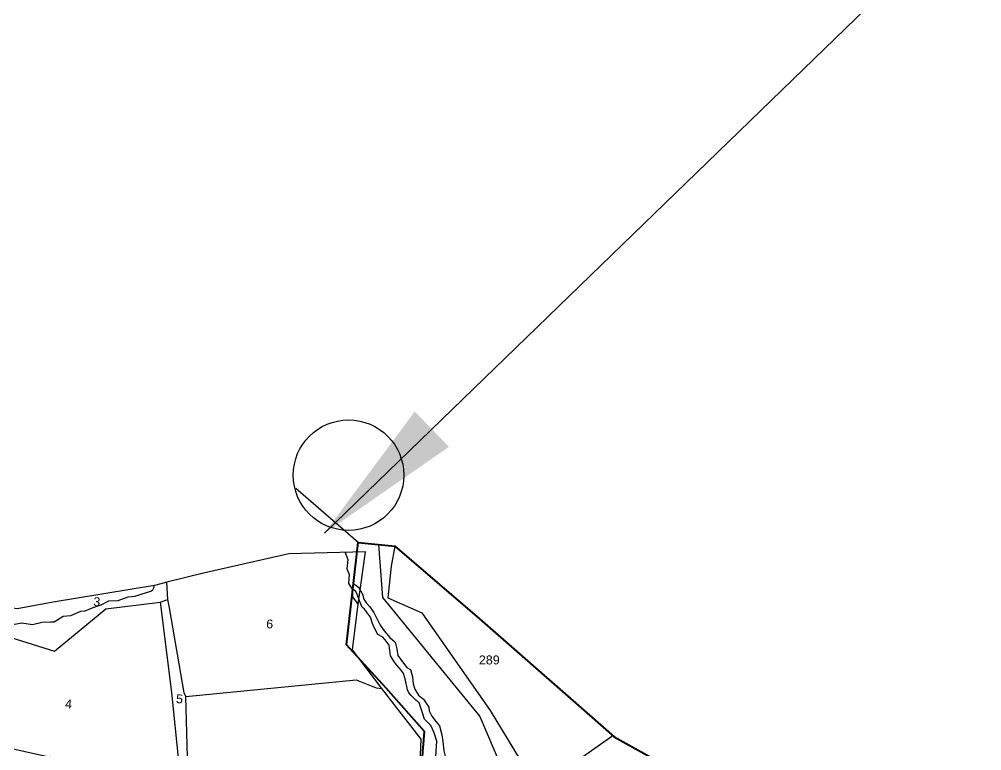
# Model space of a CAD drawing. Header units: inches. Extents: x 304037 to 460575, y 1453943 to 1639883.
# Drawn here: x 332061 to 333347, y 1605507 to 1606484 of the extents above; entities that cross this region are included whole.
import ezdxf

# ---------------------------------------------------------------- set-up
doc = ezdxf.new("R2010")
doc.units = ezdxf.units.IN
doc.header["$MEASUREMENT"] = 0
doc.linetypes.add('ACAD_ISO02W100', pattern=[15, 12, -3])
doc.linetypes.add('BORDER', pattern=[1.75, 0.5, -0.25, 0.5, -0.25, 0, -0.25])
for name, color, linetype in [('CARTTRACK', 30, 'ACAD_ISO02W100'), ('NALA', 4, 'Continuous'), ('PLATS', 6, 'Continuous'), ('PLOT', 6, 'Continuous'), ('PLOT NO', 6, 'Continuous'), ('STREAM', 4, 'Continuous'), ('SURVEY_BND', 7, 'Continuous'), ('SURVEY_NO', 7, 'Continuous'), ('VILLAGEBON', 5, 'Continuous')]:
    doc.layers.add(name, color=color, linetype=linetype)
doc.layers.add('VILL_BOUNDARY', color=6, linetype='BORDER', lineweight=30)
doc.styles.get("Standard").update_dxf_attribs({"font": 'arial.ttf'})
doc.dimstyles.new('30M', dxfattribs={"dimtxt": 0.18, "dimasz": 200, "dimexe": 0.18, "dimexo": 0.0625, "dimgap": 0.09, "dimtad": 0, "dimtih": 1, "dimtoh": 1, "dimdec": 4, "dimzin": 0, "dimdsep": 46, "dimtxsty": 'Standard', "dimcen": 0.09, "dimadec": 0, "dimazin": 0, "dimtfac": 1, "dimtdec": 4, "dimtofl": 0, "dimtmove": 0, "dimatfit": 3, "dimfxl": 0, "dimtolj": 1, "dimtzin": 0, "dimarcsym": 0})

# ---------------------------------------------------------------- blocks, each defined once
blk = doc.blocks.new('THOPUGUNTA')
at = {"layer": 'CARTTRACK', "linetype": 'ByBlock'}
blk.add_lwpolyline([(-5731.5, 1947.5), (-5726, 1876.6), (-5596.2, 1717.6), (-5528.4, 1558.9), (-5513.1, 1511.7), (-5507.6, 1466.1), (-5508.3, 1441.1), (-5538.9, 1357.2), (-5582.5, 1281.9), (-5596.5, 1261.6), (-5643.3, 1229.9), (-5666.2, 1219.1), (-5666.4, 1158.2), (-5655.8, 1057.4), (-5657.9, 1037.9), (-5677.2, 984), (-5736.7, 946.1), (-5802.5, 896.5), (-5846, 850.9), (-5859.7, 835.6), (-5875.7, 791.3)], dxfattribs=at)
at = {"layer": 'NALA', "linetype": 'ByBlock'}
for points in [[(-5764.8, 1895.7), (-5757.6, 1890), (-5752.7, 1881.1), (-5751, 1874.5), (-5747.6, 1869.3), (-5743.1, 1864.3), (-5737.5, 1856.9), (-5732.8, 1846.9), (-5729.3, 1839.9), (-5723.7, 1832.4), (-5716.2, 1823.5), (-5709, 1816.9), (-5706.9, 1808), (-5705.5, 1799.3), (-5699.1, 1790.7), (-5693.7, 1783.4), (-5688.4, 1780.4), (-5686, 1770.9), (-5685.1, 1761.6), (-5682.9, 1754.1), (-5677.7, 1746.2), (-5671.3, 1740.9), (-5668.4, 1737), (-5664.3, 1730.1), (-5663.7, 1725.3), (-5660.2, 1718.4), (-5654.1, 1710.7), (-5650, 1705.1), (-5646.8, 1693.4), (-5645.5, 1684.4), (-5644.2, 1672.1), (-5641.5, 1661.2)], [(-5654.6, 1663.3), (-5654.1, 1672.1), (-5653.7, 1678.2), (-5653.4, 1685), (-5657.2, 1696), (-5661.5, 1705.7), (-5670, 1714.3), (-5672.7, 1722.9), (-5677.2, 1736), (-5681.5, 1739.8), (-5687.6, 1745.8), (-5690.9, 1749.6), (-5692.4, 1753.6), (-5695.1, 1766.4), (-5697.8, 1775.2), (-5701.1, 1779.7), (-5706.8, 1786.5), (-5710, 1790.6), (-5715.1, 1798.9), (-5716.1, 1805.9), (-5717.3, 1812.9), (-5722.5, 1820.1), (-5725.7, 1823.7), (-5732.4, 1827.4), (-5736.7, 1835.7), (-5739.2, 1842), (-5742.1, 1850.5), (-5750, 1861.2), (-5753.2, 1863.9), (-5756.8, 1872.5), (-5759.3, 1879.7), (-5761.6, 1884.7), (-5765.6, 1888.1)]]:
    blk.add_lwpolyline(points, dxfattribs=at)
at = {"layer": 'SURVEY_BND', "linetype": 'ByBlock'}
blk.add_lwpolyline([(-5709.6, 1945.2), (-5714.6, 1918.6), (-5718.8, 1876.3), (-5673.6, 1856.4), (-5582.3, 1725.8), (-5518.9, 1621.4), (-5418.4, 1692.3)], dxfattribs=at)
at = {"layer": 'VILL_BOUNDARY', "linetype": 'ByBlock'}
blk.add_lwpolyline([(-5758.7, 1950.2), (-5842, 2022.5)], dxfattribs=at)
blk.add_lwpolyline([(-5758.7, 1950.2), (-5842, 2022.5)], dxfattribs=at)
at = {"layer": 'VILL_BOUNDARY', "linetype": 'ByBlock', "lineweight": 40}
blk.add_lwpolyline([(-5679.1, 1581.4), (-5669.9, 1697.8), (-5720.9, 1755.7), (-5773.9, 1813.4), (-5758.7, 1950.2), (-5709.6, 1945.2), (-5596.4, 1848.4), (-5464, 1732.6), (-5416.7, 1690.7), (-5336.4, 1646)], dxfattribs=at)
at = {"layer": 'SURVEY_NO', "linetype": 'ByBlock'}
blk.add_text('289', height=11.97, rotation=0.2876, dxfattribs=at).set_placement((-5597.3, 1787.3))
blk = doc.blocks.new('thopi')
at = {"layer": 'PLOT', "color": 0}
for points in [[(-216.7, 27), (-209.6, 97.7), (-203, 142.6), (-186, 281.4), (-181.8, 329.1)], [(-73, 277.7), (22.3, 243.5), (94.1, 297.5), (167.6, 303), (178, 306.2), (177.6, 329.7)], [(167.6, 303), (177.3, 181), (182.9, 88.1), (176.5, -4.4), (165.2, -162.7), (97.7, -160.3), (70.9, -332.4)], [(195.2, 93), (196.6, 174.8), (194.3, 179.6), (179.9, 295.1), (178, 306.2)], [(-114, 274.1), (-113.4, 292.4), (-75.3, 285.7), (-73, 277.7), (-87.9, 172.3), (-95.1, 128.1), (-83.3, 126.1), (-94.5, -17.8), (-120.8, -293.5)], [(-167.2, -294.8), (-166.3, -291.5), (-157.7, -157.2), (-152.2, -86.4), (-145.1, 1.6), (-137.2, 100.7), (-130.6, 180.6), (-126.4, 233.6), (-114, 274.1), (-155.3, 278.4), (-186, 281.4)], [(-590.4, 200.2), (-490, 198.3), (-421.9, 195.3), (-324.5, 179.9), (-322.6, 157.6), (-203, 142.6)], [(196.6, 174.8), (426.8, 187.2), (453.4, 175), (461, 174)], [(-83.3, 126.1), (6.6, 102.1), (10.5, 102), (23.3, 98.1), (125.9, 85.7), (178.8, 86.8), (189.2, 89.6), (195.2, 93), (235.8, 87.9), (231.4, 68), (292.9, 66.8), (358.8, 64), (348.7, -34.5), (524.6, -50.1)], [(-28.7, -341.9), (-29.2, -337.8), (-33.1, -315.5), (-10.5, -102), (10.5, 102)], [(-563, 21.2), (-556.8, 36.7), (-548.5, 56.1), (-545.3, 58), (-473, 37.2), (-421, 34.8), (-348.2, 27.7), (-361.2, -131.7), (-373.1, -270.5), (-385.9, -268.4)], [(-348.2, 27.7), (-343.9, 40.4), (-289.8, 33.2), (-262.2, 31.8), (-216.7, 27), (-227.2, -100.5), (-234.1, -150), (-239.6, -190.1), (-244.2, -283.2)], [(-560.7, -241.5), (-538.9, -80.8), (-537.8, -69.8), (-520.8, -11.4), (-519.2, -5.2), (-564, 15.7), (-563, 21.2), (-616.8, 32.2), (-636, 36.3), (-700.4, 25)], [(300.5, -129.6), (302.5, -112.3), (281.7, -104.4), (293.3, -52), (300, -34.7), (348.7, -34.5)], [(259.3, -453.3), (258.2, -448.2), (272.6, -343.9), (282.2, -262.3), (294.5, -175.4), (300.5, -129.6), (463.8, -157.8), (467, -148), (558.7, -164.3)], [(165.2, -162.7), (294.5, -175.4)], [(-423.2, -537.5), (-420.5, -513), (-401.1, -372.9), (-385.9, -268.4), (-560.7, -241.5), (-565.2, -271), (-637.5, -268.9)], [(-373.1, -270.5), (-268.4, -283), (-258.2, -280.3), (-259.2, -290.5), (-260.2, -298.6), (-288.7, -552.7), (-288.9, -559.9)], [(282.2, -262.3), (496.9, -313.2)], [(-258.2, -280.3), (-244.2, -283.2), (-202.6, -289.7), (-167.2, -294.8), (-133.4, -294.4), (-120.8, -293.5), (-91.5, -299.9), (-69, -308.5), (-51.1, -312.6), (-33, -316.8), (18.5, -322.9), (39.7, -326.2), (70.9, -332.4), (113.4, -348.7), (124.8, -353.1), (163.4, -361.2), (191.2, -367.7), (228.4, -415.3), (253.4, -446.9), (256.9, -450.7), (259.3, -453.3), (306.6, -465.2), (321.2, -468.7)], [(-128.8, -590.3), (-127.4, -584.6), (-126.5, -534.4), (-120.9, -470), (-109.8, -389.2), (-100.1, -325.7), (-126.4, -314.2), (-136.4, -312.7), (-178.3, -312.2), (-181.8, -312), (-212.5, -302.4), (-248.6, -298.9), (-260.2, -298.6)], [(-100.1, -325.7), (-64.1, -336.9), (-58.2, -336.3), (-28.7, -341.9), (-17.5, -338.3), (11.8, -340.9), (37.3, -343.4), (48.7, -347.1), (90.1, -364.4), (111.8, -373.5), (142.6, -386.2), (172.8, -398.5), (184.5, -388.9), (224.2, -427.4), (247.7, -450), (259.3, -453.3)], [(-12, -615.5), (-5.8, -608.9), (4.1, -600.1), (17, -561.3), (24.8, -540.9), (48.4, -493.3), (58.1, -480.1), (79.9, -451.1), (97.5, -426.5), (110.9, -377), (115.7, -367.3), (124.8, -353.1)]]:
    blk.add_lwpolyline(points, dxfattribs=at)
at = {"layer": 'STREAM'}
for p, q in [((7.8, -607.9), (2, -608.4)), ((14.4, -610.2), (7.8, -607.9)), ((27.3, -611.3), (14.4, -610.2)), ((37, -616.2), (27.3, -611.3)), ((45.6, -617.1), (37, -616.2)), ((48.8, -618.4), (45.6, -617.1)), ((56.8, -624.5), (48.8, -618.4)), ((157.3, -620.8), (148, -628.6)), ((164.3, -620.3), (157.3, -620.8)), ((168.2, -620.2), (164.3, -620.3)), ((174.2, -618.5), (168.2, -620.2)), ((178.1, -618.6), (174.2, -618.5)), ((183.9, -620.6), (178.1, -618.6)), ((195.5, -621.8), (183.9, -620.6)), ((202.7, -627), (195.5, -621.8)), ((61.2, -631.1), (56.8, -624.5)), ((139, -632.1), (135.8, -643.7)), ((144, -630.2), (139, -632.1)), ((148, -628.6), (144, -630.2)), ((208.1, -628.3), (202.7, -627))]:
    blk.add_line(p, q, dxfattribs=at)
for points in [[(419.2, 359), (422.7, 349.6), (420.6, 337), (423.5, 329.5), (422.1, 317.2), (426.5, 309.3), (426.8, 299.1), (432.7, 290.1), (434.4, 289)], [(-180.8, 302.4), (-174.5, 299.3), (-163.3, 302.5), (-157.5, 303), (-146.6, 300.2), (-143.4, 300.7), (-126.8, 303.8), (-116.6, 302.8), (-107.2, 301.3), (-101, 302.6), (-89.1, 298.6), (-79.9, 296.8), (-71.2, 295.1), (-55.5, 287.7), (-45.5, 287), (-29.7, 282.2), (-20.2, 283.5), (-5.8, 280.7), (7.2, 283.3), (18.5, 283.1), (23.7, 283.1), (36.2, 290.2), (46.3, 290.3), (59.9, 295.9), (65.9, 295.8), (76.9, 300), (88, 303), (98.5, 308.1), (111, 307.9), (124.8, 312.4), (133.6, 312.6), (149.7, 317), (155.7, 318.7), (158.4, 320.4), (160.2, 323.6), (159.7, 325.8)], [(-165.6, 234.5), (-164.8, 245.1), (-164.1, 255.3), (-147.2, 270.2), (-146.5, 274.4), (-144.3, 286), (-144, 293.3), (-143.8, 298.3), (-143.4, 300.7)], [(-255.6, -291.2), (-250.4, -292.7), (-245.8, -291.2), (-236.3, -292.3), (-225.5, -294.8), (-220.5, -294.4), (-202.4, -297.9), (-188.9, -298.6), (-179.5, -301.6), (-164.4, -301.5), (-156.5, -303.7), (-138.4, -303.6), (-130.5, -305.8), (-104.5, -311.2), (-98.9, -312.4), (-83.9, -312.9), (-76.7, -319.9), (-61.7, -321.1), (-55.5, -323.9), (-38.5, -325), (-31.9, -328.1), (-26.8, -328.2), (-13.4, -328.4), (-4.6, -330.8), (8.8, -330.7), (17.2, -333.2), (27.1, -333.2), (33.2, -333.2), (40.6, -336.4), (71, -344.4), (73.8, -346.2), (81, -349.5), (91.7, -350.2), (98.1, -356.6), (106.9, -357.2), (125.1, -365.5), (134.8, -367.2), (140.7, -371.7), (150.4, -373.8), (172.9, -377.8), (179.4, -379.8), (184.6, -380.1), (194.6, -389.5), (203.7, -393.3), (216.2, -408.9), (227.6, -422.9), (237.1, -433.2), (240.7, -436.6), (246.3, -441.2), (249.1, -447.1), (258.9, -453)]]:
    blk.add_lwpolyline(points, dxfattribs=at)
at = {"layer": 'VILLAGEBON', "color": 6, "ltscale": 0.6}
blk.add_lwpolyline([(-472.7, 397.3), (-510, 361), (-592.1, 336.8), (-665.1, 363.2), (-590.4, 200.2), (-653, 121.2), (-677.3, 109.9), (-700.4, 25), (-673.8, -66.3), (-661, -149.2), (-637.5, -268.9), (-566.9, -457.4), (-428.4, -536.5), (-423.2, -537.5), (-288.4, -560), (-197.6, -578.3), (-128.8, -590.3), (-12, -615.5), (113.6, -642.6), (127.7, -642.8), (168.1, -646.6), (203, -657.4), (243.5, -657.9), (251.7, -581.5), (267.6, -546.9), (306.8, -493.1), (321.2, -468.7), (383.2, -391.2), (474.1, -348.1), (496.9, -313.2), (567.1, -211.6), (558.7, -164.3), (542.7, -91), (524.6, -50.1), (501.5, -9.6), (509.9, 93.2), (510.8, 103.2), (461, 174), (423.6, 227.7), (434, 288.8), (446.9, 358.9), (343.5, 360.8), (227.3, 339.8), (177.6, 329.7), (169.6, 327.8), (161, 326.1), (23.5, 309.3), (-25.6, 302.8), (-163.1, 327), (-181.8, 329.1), (-236.4, 331.8), (-294.8, 339.5), (-355.1, 335.2), (-359.2, 337.7), (-401.7, 392.2), (-466.5, 398.3), (-472.7, 397.3)], dxfattribs=at)
at = {"layer": 'PLOT NO', "color": 0}
for s, p in [('3', (76.9, 302)), ('2', (-87.9, 294.7)), ('6', (308.4, 261.9)), ('1', (-369.1, 258.4)), ('4', (32.8, 166)), ('5', (182.5, 166.3)), ('15', (-437.8, 96.3)), ('7', (413.8, 71.3)), ('13', (-194.6, -31.4)), ('12', (-132.4, -40)), ('9', (225.8, -50.8)), ('11', (-66.7, -88.9)), ('8', (405.6, -102.5)), ('17', (-604.9, -121.9)), ('16', (-468.7, -120.4)), ('10', (56.2, -119.4)), ('14', (-331.7, -193.7)), ('26', (400.7, -233.3)), ('25', (171.8, -281.6)), ('20', (-124.2, -306.8)), ('23', (47.5, -342.5)), ('27', (329.1, -370.7)), ('18', (-498.3, -381.9)), ('24', (152.5, -379.3)), ('19', (-355, -411.3)), ('21', (-208.1, -438.1)), ('22', (-47, -458.7)), ('28', (148.9, -533.1))]:
    blk.add_text(s, height=12, rotation=353.5735, dxfattribs=at).set_placement(p)

msp = doc.modelspace()

# ---------------------------------------------------------------- linework, layer by layer
msp.add_circle((332500.9, 1605874.8), 73.8)

# ---------------------------------------------------------------- block references
at = {"xscale": 0.9999447887420897, "yscale": 0.9999447887420843, "zscale": 0.9999447887420891, "rotation": 359.995489292994}
msp.add_blockref('THOPUGUNTA', (338271.8, 1603834.2), dxfattribs=at)
at = {"layer": 'PLATS', "color": 0, "xscale": 0.9911140691539181, "yscale": 0.9911140691547189, "zscale": 0.991114069154135, "rotation": 2.497108461074966}
msp.add_blockref('thopi', (332096.6, 1605397.7), dxfattribs=at)

# ---------------------------------------------------------------- leaders
msp.add_leader([(332468.6, 1605797.1), (333346.6, 1606648.3)], dimstyle='30M', override={"dimgap": 0.09, "dimtad": 0})

doc.saveas('drawing.dxf')
